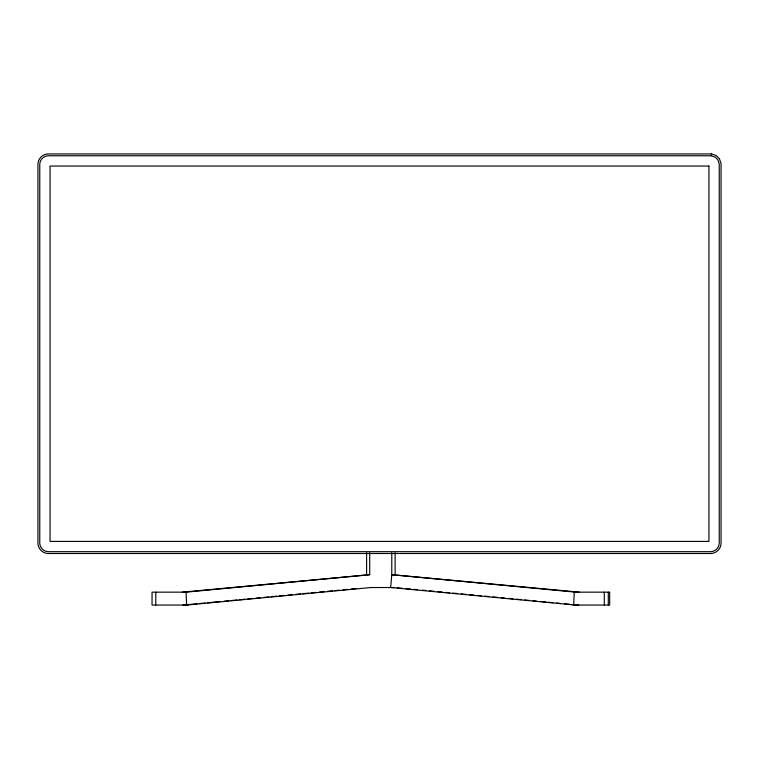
<?xml version="1.0" encoding="UTF-8"?>
<svg xmlns="http://www.w3.org/2000/svg" width="759" height="759" viewBox="0 0 759 759"><rect width="100%" height="100%" fill="white"/><g stroke="black" fill="none" stroke-linecap="round" stroke-linejoin="round"><path stroke-width="1.14" d="M390.667 587.532L391.777 574.696L391.777 552.751M182.321 592.162L369.728 574.696L369.728 552.751M369.728 574.696L186.069 592.162L186.629 605.056L370.847 587.532L393.883 587.532M182.881 605.056L196.989 603.813M199.342 603.585L205.234 603.025M207.587 602.798L220.546 601.47M224.066 601.223L228.772 600.767M231.125 600.54L237.017 599.98M239.37 599.752L245.252 599.193M247.605 598.965L252.32 598.443M255.849 598.177L260.565 597.665M264.085 597.39L268.79 596.935M271.153 596.716L277.035 596.147M279.388 595.919L284.103 595.426M287.633 595.132L292.338 594.639M295.868 594.344L300.573 593.899M302.926 593.671L308.818 593.102M311.171 592.883L315.886 592.399M319.406 592.086L324.121 591.622M327.651 591.299L332.357 590.834M334.71 590.625L339.425 590.16M342.954 589.838L347.66 589.382M351.189 589.05L355.905 588.595M579.402 592.162L391.777 574.696L575.654 592.162M187.492 592.162L152.047 592.162L152.047 605.056L188.052 605.056M397.042 587.808L402.289 588.263M405.818 588.595L410.534 589.05M414.063 589.382L417.592 589.724M422.298 590.16L425.837 590.511M429.366 590.834L434.072 591.299M437.601 591.622L442.317 592.086M445.837 592.399L449.375 592.77M452.905 593.102L457.611 593.557M461.149 593.899L465.855 594.344M469.385 594.639L474.09 595.132M477.62 595.426L481.159 595.815M484.688 596.147L489.394 596.602M492.933 596.935L497.638 597.39M501.158 597.665L504.697 598.064M509.403 598.443L512.942 598.851M516.471 599.193L521.177 599.638M524.706 599.98L529.421 600.435M532.951 600.767L536.48 601.109M541.176 601.47L545.901 602.01M548.254 602.238L552.96 602.684M556.489 603.025L560.019 603.358M564.734 603.813L569.44 604.259M571.793 604.487L578.842 605.056M390.876 587.532L575.094 605.056M608.31 592.162L608.31 605.056M604.306 592.162L604.306 605.056M395.116 552.751L395.116 574.696M366.606 552.751L366.606 574.696M155.794 592.162L155.794 605.056M574.231 592.162L573.671 605.056L609.676 605.056L609.676 592.162L574.231 592.162M711.373 153.944L47.627 153.944A10.522 10.522 0 0 0 37.95 163.631L37.95 543.814A10.522 10.522 0 0 0 47.627 553.501L711.373 553.501A10.522 10.522 0 0 0 721.05 543.814L721.05 163.631L719.437 158.792L716.211 155.557L711.373 153.944M711.079 155.766L47.921 155.766A8.795 8.795 0 0 0 39.762 163.925L39.762 543.52A8.795 8.795 0 0 0 47.921 551.679L711.079 551.679A8.795 8.795 0 0 0 719.238 543.52L719.238 163.925L717.853 159.769L715.234 157.151L711.079 155.766M708.944 166.05L50.056 166.05L50.056 541.395L708.944 541.395L708.944 166.05"/></g></svg>
